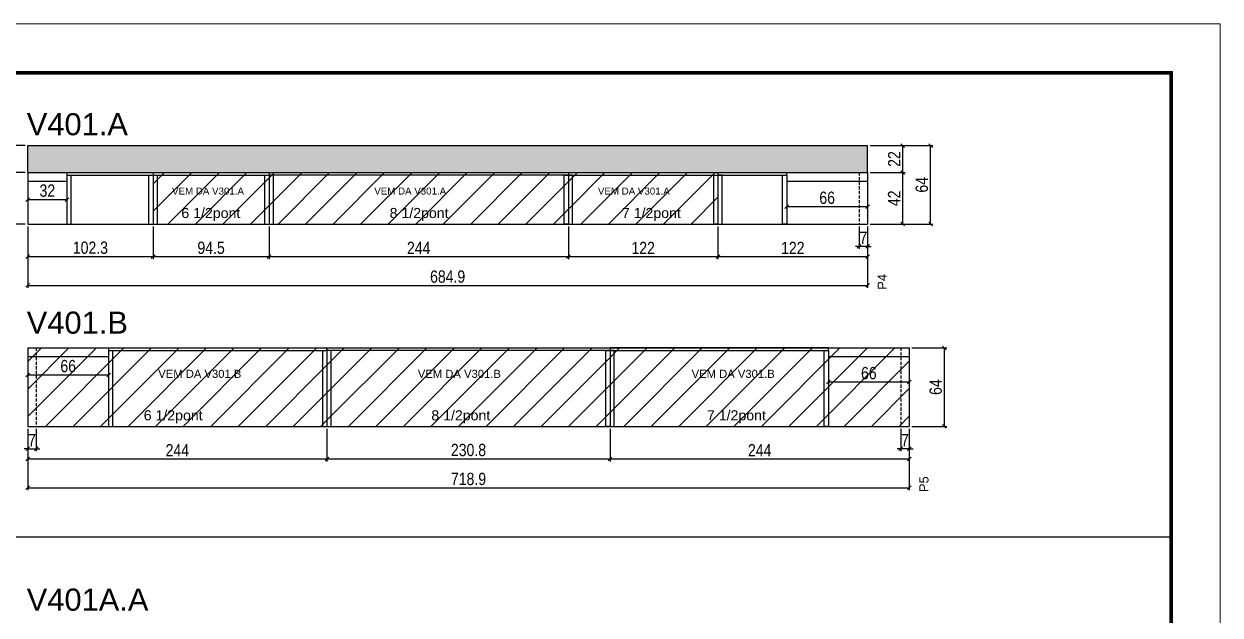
# Model space of a CAD drawing. Extents: x -3394 to 16474, y -5031 to 14397.
# Drawn here: x 6367 to 7342, y 12766 to 13248 of the extents above; entities that cross this region are included whole.
import ezdxf

# ---------------------------------------------------------------- set-up
doc = ezdxf.new("R2010")
doc.units = 0
doc.linetypes.add('DASHED', pattern=[0.75, 0.5, -0.25])
doc.linetypes.add('HIDDEN', pattern=[0.375, 0.25, -0.125])
doc.layers.get('0').update_dxf_attribs({"linetype": 'CONTINUOUS'})
doc.layers.get('Defpoints').update_dxf_attribs({"linetype": 'CONTINUOUS'})
for name, color, linetype in [('COTA', 241, 'CONTINUOUS'), ('NOMENCLATURA', 7, 'CONTINUOUS'), ('Painéis', 200, 'CONTINUOUS'), ('PONTALETE', 7, 'CONTINUOUS'), ('SARR_2.2x7', 40, 'CONTINUOUS'), ('SARR_3.5x7', 81, 'CONTINUOUS')]:
    doc.layers.add(name, color=color, linetype=linetype)
for name, color, linetype, lineweight in [('Folhas', 255, 'CONTINUOUS', 9), ('REAPROVEITAMENTO', 251, 'CONTINUOUS', 9), ('SARRAFO DE PRESSAO', 251, 'DASHED', 9)]:
    doc.layers.add(name, color=color, linetype=linetype, lineweight=lineweight)
doc.styles.add('ARIAL', font='arial.ttf')
doc.styles.add('COTA TECNICA', font='techl___.ttf', dxfattribs={"height": 10})
doc.dimstyles.new('PAINEL', dxfattribs={"dimtxt": 10, "dimasz": 3, "dimexe": 3, "dimexo": 3, "dimgap": 3, "dimtad": 1, "dimdec": 1, "dimzin": 12, "dimdsep": 46, "dimtxsty": 'COTA TECNICA', "dimblk1": 'OBLIQUE', "dimblk2": 'OBLIQUE', "dimsah": 1, "dimcen": 0.9, "dimclrd": 4, "dimclre": 4, "dimclrt": 240, "dimadec": 1, "dimazin": 3, "dimtfac": 1, "dimtdec": 1, "dimtmove": 0, "dimatfit": 3, "dimfxl": 1, "dimtolj": 1, "dimtzin": 12, "dimarcsym": 0})
pattern_1 = [(45, (48.146, 48.112), (-11.22532, 11.22532), [])]
pattern_2 = [(45, (48.146, 162.526), (-11.22532, 11.22532), [])]

# ---------------------------------------------------------------- blocks, each defined once
blk = doc.blocks.new('9999999999')
at = {"layer": 'Folhas'}
blk.add_lwpolyline([(98138.98, 34190.21), (99623.98, 34190.21), (99623.98, 35240.21), (98138.98, 35240.21)], close=True, dxfattribs=at)
at = {"layer": 'Folhas', "color": 30, "const_width": 3}
blk.add_lwpolyline([(98213.98, 34230.21), (99583.98, 34230.21), (99583.98, 35200.21), (98213.98, 35200.21)], close=True, dxfattribs=at)
blk = doc.blocks.new('_Oblique')
at = {"color": 0, "linetype": 'ByBlock', "lineweight": -2}
blk.add_line((-0.5, -0.5), (0.5, 0.5), dxfattribs=at)
blk = doc.blocks.new('*D76')
at = {"layer": 'COTA', "color": 4, "linetype": 'Continuous', "lineweight": -2, "transparency": 16777216}
for p, q in [((6566.81, 13082.77), (6566.81, 13056.19)), ((6810.81, 13082.77), (6810.81, 13056.19)), ((6566.81, 13058.19), (6810.81, 13058.19))]:
    blk.add_line(p, q, dxfattribs=at)
at = {"layer": 'Defpoints', "color": 0, "linetype": 'Continuous', "transparency": 16777216}
for p in [(6566.81, 13084.77), (6810.81, 13084.77), (6810.81, 13058.19)]:
    blk.add_point(p, dxfattribs=at)
at = {"layer": 'COTA', "color": 4, "linetype": 'Continuous', "lineweight": -2, "transparency": 16777216, "xscale": 3, "yscale": 3, "zscale": 3, "rotation": 180}
blk.add_blockref('_Oblique', (6566.81, 13058.19), dxfattribs=at)
at = {"layer": 'COTA', "color": 4, "linetype": 'Continuous', "lineweight": -2, "transparency": 16777216, "xscale": 3, "yscale": 3, "zscale": 3}
blk.add_blockref('_Oblique', (6810.81, 13058.19), dxfattribs=at)
at = {"layer": 'COTA', "color": 240, "linetype": 'Continuous', "transparency": 16777216, "insert": (6688.81, 13065.27), "char_height": 10, "attachment_point": 5, "style": 'COTA TECNICA'}
blk.add_mtext('\\A1;244', dxfattribs=at)
blk = doc.blocks.new('*D77')
at = {"layer": 'COTA', "color": 4, "linetype": 'Continuous', "lineweight": -2, "transparency": 16777216}
for p, q in [((6810.81, 13082.77), (6810.81, 13056.19)), ((6932.81, 13082.77), (6932.81, 13056.19)), ((6810.81, 13058.19), (6932.81, 13058.19))]:
    blk.add_line(p, q, dxfattribs=at)
at = {"layer": 'Defpoints', "color": 0, "linetype": 'Continuous', "transparency": 16777216}
for p in [(6810.81, 13084.77), (6932.81, 13084.77), (6932.81, 13058.19)]:
    blk.add_point(p, dxfattribs=at)
at = {"layer": 'COTA', "color": 4, "linetype": 'Continuous', "lineweight": -2, "transparency": 16777216, "xscale": 3, "yscale": 3, "zscale": 3, "rotation": 180}
blk.add_blockref('_Oblique', (6810.81, 13058.19), dxfattribs=at)
at = {"layer": 'COTA', "color": 4, "linetype": 'Continuous', "lineweight": -2, "transparency": 16777216, "xscale": 3, "yscale": 3, "zscale": 3}
blk.add_blockref('_Oblique', (6932.81, 13058.19), dxfattribs=at)
at = {"layer": 'COTA', "color": 240, "linetype": 'Continuous', "transparency": 16777216, "insert": (6871.81, 13065.25), "char_height": 10, "attachment_point": 5, "style": 'COTA TECNICA'}
blk.add_mtext('\\A1;122', dxfattribs=at)
blk = doc.blocks.new('*D78')
at = {"layer": 'COTA', "color": 4, "linetype": 'Continuous', "lineweight": -2, "transparency": 16777216}
for p, q in [((6369.99, 13082.77), (6369.99, 13032.72)), ((7054.84, 13082.77), (7054.84, 13032.72)), ((6369.99, 13034.72), (7054.84, 13034.72))]:
    blk.add_line(p, q, dxfattribs=at)
at = {"layer": 'Defpoints', "color": 0, "linetype": 'Continuous', "transparency": 16777216}
for p in [(6369.99, 13084.77), (7054.84, 13084.77), (7054.84, 13034.72)]:
    blk.add_point(p, dxfattribs=at)
at = {"layer": 'COTA', "color": 4, "linetype": 'Continuous', "lineweight": -2, "transparency": 16777216, "xscale": 3, "yscale": 3, "zscale": 3, "rotation": 180}
blk.add_blockref('_Oblique', (6369.99, 13034.72), dxfattribs=at)
at = {"layer": 'COTA', "color": 4, "linetype": 'Continuous', "lineweight": -2, "transparency": 16777216, "xscale": 3, "yscale": 3, "zscale": 3}
blk.add_blockref('_Oblique', (7054.84, 13034.72), dxfattribs=at)
at = {"layer": 'COTA', "color": 240, "linetype": 'Continuous', "transparency": 16777216, "insert": (6712.41, 13041.85), "char_height": 10, "attachment_point": 5, "style": 'COTA TECNICA'}
blk.add_mtext('\\A1;684.9', dxfattribs=at)
blk = doc.blocks.new('*D79')
at = {"layer": 'COTA', "color": 4, "linetype": 'Continuous', "lineweight": -2, "transparency": 16777216}
for p, q in [((7056.84, 13126.77), (7085.47, 13126.77)), ((7083.47, 13084.77), (7083.47, 13126.77)), ((7056.84, 13084.77), (7085.47, 13084.77))]:
    blk.add_line(p, q, dxfattribs=at)
at = {"layer": 'Defpoints', "color": 0, "linetype": 'Continuous', "transparency": 16777216}
for p in [(7054.84, 13126.77), (7083.47, 13126.77), (7054.84, 13084.77)]:
    blk.add_point(p, dxfattribs=at)
at = {"layer": 'COTA', "color": 4, "linetype": 'Continuous', "lineweight": -2, "transparency": 16777216, "xscale": 3, "yscale": 3, "zscale": 3}
for p, rotation in [((7083.47, 13126.77), 90), ((7083.47, 13084.77), 270)]:
    blk.add_blockref('_Oblique', p, dxfattribs=dict(at, rotation=rotation))
at = {"layer": 'COTA', "color": 240, "linetype": 'Continuous', "transparency": 16777216, "insert": (7076.4, 13105.77), "char_height": 10, "attachment_point": 5, "rotation": 90, "style": 'COTA TECNICA'}
blk.add_mtext('\\A1;42', dxfattribs=at)
blk = doc.blocks.new('*D80')
at = {"layer": 'COTA', "color": 4, "linetype": 'Continuous', "lineweight": -2, "transparency": 16777216}
for p, q in [((7056.84, 13148.77), (7085.47, 13148.77)), ((7083.47, 13126.77), (7083.47, 13148.77)), ((7056.84, 13126.77), (7085.47, 13126.77))]:
    blk.add_line(p, q, dxfattribs=at)
at = {"layer": 'Defpoints', "color": 0, "linetype": 'Continuous', "transparency": 16777216}
for p in [(7054.84, 13148.77), (7083.47, 13148.77), (7054.84, 13126.77)]:
    blk.add_point(p, dxfattribs=at)
at = {"layer": 'COTA', "color": 4, "linetype": 'Continuous', "lineweight": -2, "transparency": 16777216, "xscale": 3, "yscale": 3, "zscale": 3}
for p, rotation in [((7083.47, 13148.77), 90), ((7083.47, 13126.77), 270)]:
    blk.add_blockref('_Oblique', p, dxfattribs=dict(at, rotation=rotation))
at = {"layer": 'COTA', "color": 240, "linetype": 'Continuous', "transparency": 16777216, "insert": (7076.47, 13137.77), "char_height": 10, "attachment_point": 5, "rotation": 90, "style": 'COTA TECNICA'}
blk.add_mtext('\\A1;22', dxfattribs=at)
blk = doc.blocks.new('*D81')
at = {"layer": 'COTA', "color": 4, "linetype": 'Continuous', "lineweight": -2, "transparency": 16777216}
for p, q in [((7056.84, 13148.77), (7108.13, 13148.77)), ((7106.13, 13084.77), (7106.13, 13148.77)), ((7056.84, 13084.77), (7108.13, 13084.77))]:
    blk.add_line(p, q, dxfattribs=at)
at = {"layer": 'Defpoints', "color": 0, "linetype": 'Continuous', "transparency": 16777216}
for p in [(7054.84, 13148.77), (7106.13, 13148.77), (7054.84, 13084.77)]:
    blk.add_point(p, dxfattribs=at)
at = {"layer": 'COTA', "color": 4, "linetype": 'Continuous', "lineweight": -2, "transparency": 16777216, "xscale": 3, "yscale": 3, "zscale": 3}
for p, rotation in [((7106.13, 13148.77), 90), ((7106.13, 13084.77), 270)]:
    blk.add_blockref('_Oblique', p, dxfattribs=dict(at, rotation=rotation))
at = {"layer": 'COTA', "color": 240, "linetype": 'Continuous', "transparency": 16777216, "insert": (7099.03, 13116.77), "char_height": 10, "attachment_point": 5, "rotation": 90, "style": 'COTA TECNICA'}
blk.add_mtext('\\A1;64', dxfattribs=at)
blk = doc.blocks.new('*D82')
at = {"layer": 'COTA', "color": 4, "linetype": 'Continuous', "lineweight": -2, "transparency": 16777216}
for p, q in [((6367.99, 13126.77), (6347.54, 13126.77)), ((6349.54, 13084.77), (6349.54, 13126.77)), ((6367.99, 13084.77), (6347.54, 13084.77))]:
    blk.add_line(p, q, dxfattribs=at)
at = {"layer": 'Defpoints', "color": 0, "linetype": 'Continuous', "transparency": 16777216}
for p in [(6349.54, 13126.77), (6369.99, 13126.77), (6369.99, 13084.77)]:
    blk.add_point(p, dxfattribs=at)
at = {"layer": 'COTA', "color": 4, "linetype": 'Continuous', "lineweight": -2, "transparency": 16777216, "xscale": 3, "yscale": 3, "zscale": 3}
for p, rotation in [((6349.54, 13126.77), 90), ((6349.54, 13084.77), 270)]:
    blk.add_blockref('_Oblique', p, dxfattribs=dict(at, rotation=rotation))
at = {"layer": 'COTA', "color": 240, "linetype": 'Continuous', "transparency": 16777216, "insert": (6342.47, 13105.77), "char_height": 10, "attachment_point": 5, "rotation": 90, "style": 'COTA TECNICA'}
blk.add_mtext('\\A1;42', dxfattribs=at)
blk = doc.blocks.new('*D83')
at = {"layer": 'COTA', "color": 4, "linetype": 'Continuous', "lineweight": -2, "transparency": 16777216}
for p, q in [((6367.99, 13148.77), (6347.54, 13148.77)), ((6349.54, 13126.77), (6349.54, 13148.77)), ((6365.99, 13126.77), (6347.54, 13126.77))]:
    blk.add_line(p, q, dxfattribs=at)
at = {"layer": 'Defpoints', "color": 0, "linetype": 'Continuous', "transparency": 16777216}
for p in [(6349.54, 13148.77), (6369.99, 13148.77), (6367.99, 13126.77)]:
    blk.add_point(p, dxfattribs=at)
at = {"layer": 'COTA', "color": 4, "linetype": 'Continuous', "lineweight": -2, "transparency": 16777216, "xscale": 3, "yscale": 3, "zscale": 3}
for p, rotation in [((6349.54, 13148.77), 90), ((6349.54, 13126.77), 270)]:
    blk.add_blockref('_Oblique', p, dxfattribs=dict(at, rotation=rotation))
at = {"layer": 'COTA', "color": 240, "linetype": 'Continuous', "transparency": 16777216, "insert": (6342.54, 13137.77), "char_height": 10, "attachment_point": 5, "rotation": 90, "style": 'COTA TECNICA'}
blk.add_mtext('\\A1;22', dxfattribs=at)
blk = doc.blocks.new('*D84')
at = {"layer": 'COTA', "color": 4, "linetype": 'Continuous', "lineweight": -2, "transparency": 16777216}
for p, q in [((6369.99, 13082.77), (6369.99, 13056.19)), ((6472.3, 13082.77), (6472.3, 13056.19)), ((6369.99, 13058.19), (6472.3, 13058.19))]:
    blk.add_line(p, q, dxfattribs=at)
at = {"layer": 'Defpoints', "color": 0, "linetype": 'Continuous', "transparency": 16777216}
for p in [(6369.99, 13084.77), (6472.3, 13084.77), (6472.3, 13058.19)]:
    blk.add_point(p, dxfattribs=at)
at = {"layer": 'COTA', "color": 4, "linetype": 'Continuous', "lineweight": -2, "transparency": 16777216, "xscale": 3, "yscale": 3, "zscale": 3, "rotation": 180}
blk.add_blockref('_Oblique', (6369.99, 13058.19), dxfattribs=at)
at = {"layer": 'COTA', "color": 4, "linetype": 'Continuous', "lineweight": -2, "transparency": 16777216, "xscale": 3, "yscale": 3, "zscale": 3}
blk.add_blockref('_Oblique', (6472.3, 13058.19), dxfattribs=at)
at = {"layer": 'COTA', "color": 240, "linetype": 'Continuous', "transparency": 16777216, "insert": (6421.14, 13065.41), "char_height": 10, "attachment_point": 5, "style": 'COTA TECNICA'}
blk.add_mtext('\\A1;102.3', dxfattribs=at)
blk = doc.blocks.new('*D85')
at = {"layer": 'COTA', "color": 4, "linetype": 'Continuous', "lineweight": -2, "transparency": 16777216}
for p, q in [((6370, 13117.77), (6370, 13102.75)), ((6402, 13117.77), (6402, 13102.75)), ((6370, 13104.75), (6402, 13104.75))]:
    blk.add_line(p, q, dxfattribs=at)
at = {"layer": 'Defpoints', "color": 0, "linetype": 'Continuous', "transparency": 16777216}
for p in [(6370, 13119.77), (6402, 13119.77), (6402, 13104.75)]:
    blk.add_point(p, dxfattribs=at)
at = {"layer": 'COTA', "color": 4, "linetype": 'Continuous', "lineweight": -2, "transparency": 16777216, "xscale": 3, "yscale": 3, "zscale": 3, "rotation": 180}
blk.add_blockref('_Oblique', (6370, 13104.75), dxfattribs=at)
at = {"layer": 'COTA', "color": 4, "linetype": 'Continuous', "lineweight": -2, "transparency": 16777216, "xscale": 3, "yscale": 3, "zscale": 3}
blk.add_blockref('_Oblique', (6402, 13104.75), dxfattribs=at)
at = {"layer": 'COTA', "color": 240, "linetype": 'Continuous', "transparency": 16777216, "insert": (6386, 13111.97), "char_height": 10, "attachment_point": 5, "style": 'COTA TECNICA'}
blk.add_mtext('\\A1;32', dxfattribs=at)
blk = doc.blocks.new('*D86')
at = {"layer": 'COTA', "color": 4, "linetype": 'Continuous', "lineweight": -2, "transparency": 16777216}
for p, q in [((7047.84, 13082.77), (7047.84, 13064.47)), ((7054.84, 13082.77), (7054.84, 13064.47)), ((7047.84, 13066.47), (7044.84, 13066.47)), ((7054.84, 13066.47), (7047.84, 13066.47)), ((7054.84, 13066.47), (7057.84, 13066.47))]:
    blk.add_line(p, q, dxfattribs=at)
at = {"layer": 'Defpoints', "color": 0, "linetype": 'Continuous', "transparency": 16777216}
for p in [(7047.84, 13084.77), (7054.84, 13084.77), (7047.84, 13066.47)]:
    blk.add_point(p, dxfattribs=at)
at = {"layer": 'COTA', "color": 4, "linetype": 'Continuous', "lineweight": -2, "transparency": 16777216, "xscale": 3, "yscale": 3, "zscale": 3}
blk.add_blockref('_Oblique', (7047.84, 13066.47), dxfattribs=at)
at = {"layer": 'COTA', "color": 4, "linetype": 'Continuous', "lineweight": -2, "transparency": 16777216, "xscale": 3, "yscale": 3, "zscale": 3, "rotation": 180}
blk.add_blockref('_Oblique', (7054.84, 13066.47), dxfattribs=at)
at = {"layer": 'COTA', "color": 240, "linetype": 'Continuous', "transparency": 16777216, "insert": (7051.34, 13073.55), "char_height": 10, "attachment_point": 5, "style": 'COTA TECNICA'}
blk.add_mtext('\\A1;7', dxfattribs=at)
blk = doc.blocks.new('*D87')
at = {"layer": 'COTA', "color": 4, "linetype": 'Continuous', "lineweight": -2, "transparency": 16777216}
for p, q in [((6988.84, 13117.77), (6988.84, 13097.02)), ((7054.84, 13117.77), (7054.84, 13097.02)), ((6988.84, 13099.02), (7054.84, 13099.02))]:
    blk.add_line(p, q, dxfattribs=at)
at = {"layer": 'Defpoints', "color": 0, "linetype": 'Continuous', "transparency": 16777216}
for p in [(6988.84, 13119.77), (7054.84, 13119.77), (7054.84, 13099.02)]:
    blk.add_point(p, dxfattribs=at)
at = {"layer": 'COTA', "color": 4, "linetype": 'Continuous', "lineweight": -2, "transparency": 16777216, "xscale": 3, "yscale": 3, "zscale": 3, "rotation": 180}
blk.add_blockref('_Oblique', (6988.84, 13099.02), dxfattribs=at)
at = {"layer": 'COTA', "color": 4, "linetype": 'Continuous', "lineweight": -2, "transparency": 16777216, "xscale": 3, "yscale": 3, "zscale": 3}
blk.add_blockref('_Oblique', (7054.84, 13099.02), dxfattribs=at)
at = {"layer": 'COTA', "color": 240, "linetype": 'Continuous', "transparency": 16777216, "insert": (7021.84, 13106.12), "char_height": 10, "attachment_point": 5, "style": 'COTA TECNICA'}
blk.add_mtext('\\A1;66', dxfattribs=at)
blk = doc.blocks.new('*D88')
at = {"layer": 'COTA', "color": 4, "linetype": 'Continuous', "lineweight": -2, "transparency": 16777216}
for p, q in [((6614.01, 12917.77), (6614.01, 12891.19)), ((6844.81, 12917.77), (6844.81, 12891.19)), ((6614.01, 12893.19), (6844.81, 12893.19))]:
    blk.add_line(p, q, dxfattribs=at)
at = {"layer": 'Defpoints', "color": 0, "linetype": 'Continuous', "transparency": 16777216}
for p in [(6614.01, 12919.77), (6844.81, 12919.77), (6844.81, 12893.19)]:
    blk.add_point(p, dxfattribs=at)
at = {"layer": 'COTA', "color": 4, "linetype": 'Continuous', "lineweight": -2, "transparency": 16777216, "xscale": 3, "yscale": 3, "zscale": 3, "rotation": 180}
blk.add_blockref('_Oblique', (6614.01, 12893.19), dxfattribs=at)
at = {"layer": 'COTA', "color": 4, "linetype": 'Continuous', "lineweight": -2, "transparency": 16777216, "xscale": 3, "yscale": 3, "zscale": 3}
blk.add_blockref('_Oblique', (6844.81, 12893.19), dxfattribs=at)
at = {"layer": 'COTA', "color": 240, "linetype": 'Continuous', "transparency": 16777216, "insert": (6729.41, 12900.43), "char_height": 10, "attachment_point": 5, "style": 'COTA TECNICA'}
blk.add_mtext('\\A1;230.8', dxfattribs=at)
blk = doc.blocks.new('*D89')
at = {"layer": 'COTA', "color": 4, "linetype": 'Continuous', "lineweight": -2, "transparency": 16777216}
for p, q in [((6844.81, 12917.77), (6844.81, 12891.19)), ((7088.84, 12917.77), (7088.84, 12891.19)), ((6844.81, 12893.19), (7088.84, 12893.19))]:
    blk.add_line(p, q, dxfattribs=at)
at = {"layer": 'Defpoints', "color": 0, "linetype": 'Continuous', "transparency": 16777216}
for p in [(6844.81, 12919.77), (7088.84, 12919.77), (7088.84, 12893.19)]:
    blk.add_point(p, dxfattribs=at)
at = {"layer": 'COTA', "color": 4, "linetype": 'Continuous', "lineweight": -2, "transparency": 16777216, "xscale": 3, "yscale": 3, "zscale": 3, "rotation": 180}
blk.add_blockref('_Oblique', (6844.81, 12893.19), dxfattribs=at)
at = {"layer": 'COTA', "color": 4, "linetype": 'Continuous', "lineweight": -2, "transparency": 16777216, "xscale": 3, "yscale": 3, "zscale": 3}
blk.add_blockref('_Oblique', (7088.84, 12893.19), dxfattribs=at)
at = {"layer": 'COTA', "color": 240, "linetype": 'Continuous', "transparency": 16777216, "insert": (6966.82, 12900.26), "char_height": 10, "attachment_point": 5, "style": 'COTA TECNICA'}
blk.add_mtext('\\A1;244', dxfattribs=at)
blk = doc.blocks.new('*D90')
at = {"layer": 'COTA', "color": 4, "linetype": 'Continuous', "lineweight": -2, "transparency": 16777216}
for p, q in [((6369.99, 12917.77), (6369.99, 12867.71)), ((7088.84, 12917.77), (7088.84, 12867.71)), ((6369.99, 12869.71), (7088.84, 12869.71))]:
    blk.add_line(p, q, dxfattribs=at)
at = {"layer": 'Defpoints', "color": 0, "linetype": 'Continuous', "transparency": 16777216}
for p in [(6369.99, 12919.77), (7088.84, 12919.77), (7088.84, 12869.71)]:
    blk.add_point(p, dxfattribs=at)
at = {"layer": 'COTA', "color": 4, "linetype": 'Continuous', "lineweight": -2, "transparency": 16777216, "xscale": 3, "yscale": 3, "zscale": 3, "rotation": 180}
blk.add_blockref('_Oblique', (6369.99, 12869.71), dxfattribs=at)
at = {"layer": 'COTA', "color": 4, "linetype": 'Continuous', "lineweight": -2, "transparency": 16777216, "xscale": 3, "yscale": 3, "zscale": 3}
blk.add_blockref('_Oblique', (7088.84, 12869.71), dxfattribs=at)
at = {"layer": 'COTA', "color": 240, "linetype": 'Continuous', "transparency": 16777216, "insert": (6729.41, 12876.82), "char_height": 10, "attachment_point": 5, "style": 'COTA TECNICA'}
blk.add_mtext('\\A1;718.9', dxfattribs=at)
blk = doc.blocks.new('*D91')
at = {"layer": 'COTA', "color": 4, "linetype": 'Continuous', "lineweight": -2, "transparency": 16777216}
for p, q in [((7090.84, 12983.77), (7119.47, 12983.77)), ((7117.47, 12919.77), (7117.47, 12983.77)), ((7090.84, 12919.77), (7119.47, 12919.77))]:
    blk.add_line(p, q, dxfattribs=at)
at = {"layer": 'Defpoints', "color": 0, "linetype": 'Continuous', "transparency": 16777216}
for p in [(7088.84, 12983.77), (7117.47, 12983.77), (7088.84, 12919.77)]:
    blk.add_point(p, dxfattribs=at)
at = {"layer": 'COTA', "color": 4, "linetype": 'Continuous', "lineweight": -2, "transparency": 16777216, "xscale": 3, "yscale": 3, "zscale": 3}
for p, rotation in [((7117.47, 12983.77), 90), ((7117.47, 12919.77), 270)]:
    blk.add_blockref('_Oblique', p, dxfattribs=dict(at, rotation=rotation))
at = {"layer": 'COTA', "color": 240, "linetype": 'Continuous', "transparency": 16777216, "insert": (7110.37, 12951.77), "char_height": 10, "attachment_point": 5, "rotation": 90, "style": 'COTA TECNICA'}
blk.add_mtext('\\A1;64', dxfattribs=at)
blk = doc.blocks.new('*D92')
at = {"layer": 'COTA', "color": 4, "linetype": 'Continuous', "lineweight": -2, "transparency": 16777216}
for p, q in [((6369.99, 12917.77), (6369.99, 12891.19)), ((6614.01, 12917.77), (6614.01, 12891.19)), ((6369.99, 12893.19), (6614.01, 12893.19))]:
    blk.add_line(p, q, dxfattribs=at)
at = {"layer": 'Defpoints', "color": 0, "linetype": 'Continuous', "transparency": 16777216}
for p in [(6369.99, 12919.77), (6614.01, 12919.77), (6614.01, 12893.19)]:
    blk.add_point(p, dxfattribs=at)
at = {"layer": 'COTA', "color": 4, "linetype": 'Continuous', "lineweight": -2, "transparency": 16777216, "xscale": 3, "yscale": 3, "zscale": 3, "rotation": 180}
blk.add_blockref('_Oblique', (6369.99, 12893.19), dxfattribs=at)
at = {"layer": 'COTA', "color": 4, "linetype": 'Continuous', "lineweight": -2, "transparency": 16777216, "xscale": 3, "yscale": 3, "zscale": 3}
blk.add_blockref('_Oblique', (6614.01, 12893.19), dxfattribs=at)
at = {"layer": 'COTA', "color": 240, "linetype": 'Continuous', "transparency": 16777216, "insert": (6492, 12900.26), "char_height": 10, "attachment_point": 5, "style": 'COTA TECNICA'}
blk.add_mtext('\\A1;244', dxfattribs=at)
blk = doc.blocks.new('*D93')
at = {"layer": 'COTA', "color": 4, "linetype": 'Continuous', "lineweight": -2, "transparency": 16777216}
for p, q in [((6370, 12974.77), (6370, 12959.75)), ((6436, 12974.77), (6436, 12959.75)), ((6370, 12961.75), (6436, 12961.75))]:
    blk.add_line(p, q, dxfattribs=at)
at = {"layer": 'Defpoints', "color": 0, "linetype": 'Continuous', "transparency": 16777216}
for p in [(6370, 12976.77), (6436, 12976.77), (6436, 12961.75)]:
    blk.add_point(p, dxfattribs=at)
at = {"layer": 'COTA', "color": 4, "linetype": 'Continuous', "lineweight": -2, "transparency": 16777216, "xscale": 3, "yscale": 3, "zscale": 3, "rotation": 180}
blk.add_blockref('_Oblique', (6370, 12961.75), dxfattribs=at)
at = {"layer": 'COTA', "color": 4, "linetype": 'Continuous', "lineweight": -2, "transparency": 16777216, "xscale": 3, "yscale": 3, "zscale": 3}
blk.add_blockref('_Oblique', (6436, 12961.75), dxfattribs=at)
at = {"layer": 'COTA', "color": 240, "linetype": 'Continuous', "transparency": 16777216, "insert": (6403, 12968.85), "char_height": 10, "attachment_point": 5, "style": 'COTA TECNICA'}
blk.add_mtext('\\A1;66', dxfattribs=at)
blk = doc.blocks.new('*D94')
at = {"layer": 'COTA', "color": 4, "linetype": 'Continuous', "lineweight": -2, "transparency": 16777216}
for p, q in [((7081.84, 12917.77), (7081.84, 12899.47)), ((7088.84, 12917.77), (7088.84, 12899.47)), ((7081.84, 12901.47), (7078.84, 12901.47)), ((7088.84, 12901.47), (7081.84, 12901.47)), ((7088.84, 12901.47), (7091.84, 12901.47))]:
    blk.add_line(p, q, dxfattribs=at)
at = {"layer": 'Defpoints', "color": 0, "linetype": 'Continuous', "transparency": 16777216}
for p in [(7081.84, 12919.77), (7088.84, 12919.77), (7081.84, 12901.47)]:
    blk.add_point(p, dxfattribs=at)
at = {"layer": 'COTA', "color": 4, "linetype": 'Continuous', "lineweight": -2, "transparency": 16777216, "xscale": 3, "yscale": 3, "zscale": 3}
blk.add_blockref('_Oblique', (7081.84, 12901.47), dxfattribs=at)
at = {"layer": 'COTA', "color": 4, "linetype": 'Continuous', "lineweight": -2, "transparency": 16777216, "xscale": 3, "yscale": 3, "zscale": 3, "rotation": 180}
blk.add_blockref('_Oblique', (7088.84, 12901.47), dxfattribs=at)
at = {"layer": 'COTA', "color": 240, "linetype": 'Continuous', "transparency": 16777216, "insert": (7085.34, 12908.54), "char_height": 10, "attachment_point": 5, "style": 'COTA TECNICA'}
blk.add_mtext('\\A1;7', dxfattribs=at)
blk = doc.blocks.new('*D95')
at = {"layer": 'COTA', "color": 4, "linetype": 'Continuous', "lineweight": -2, "transparency": 16777216}
for p, q in [((7022.84, 12974.77), (7022.84, 12954.02)), ((7088.84, 12974.77), (7088.84, 12954.02)), ((7022.84, 12956.02), (7088.84, 12956.02))]:
    blk.add_line(p, q, dxfattribs=at)
at = {"layer": 'Defpoints', "color": 0, "linetype": 'Continuous', "transparency": 16777216}
for p in [(7022.84, 12976.77), (7088.84, 12976.77), (7088.84, 12956.02)]:
    blk.add_point(p, dxfattribs=at)
at = {"layer": 'COTA', "color": 4, "linetype": 'Continuous', "lineweight": -2, "transparency": 16777216, "xscale": 3, "yscale": 3, "zscale": 3, "rotation": 180}
blk.add_blockref('_Oblique', (7022.84, 12956.02), dxfattribs=at)
at = {"layer": 'COTA', "color": 4, "linetype": 'Continuous', "lineweight": -2, "transparency": 16777216, "xscale": 3, "yscale": 3, "zscale": 3}
blk.add_blockref('_Oblique', (7088.84, 12956.02), dxfattribs=at)
at = {"layer": 'COTA', "color": 240, "linetype": 'Continuous', "transparency": 16777216, "insert": (7055.84, 12963.12), "char_height": 10, "attachment_point": 5, "style": 'COTA TECNICA'}
blk.add_mtext('\\A1;66', dxfattribs=at)
blk = doc.blocks.new('*D96')
at = {"layer": 'COTA', "color": 4, "linetype": 'Continuous', "lineweight": -2, "transparency": 16777216}
for p, q in [((6369.99, 12917.77), (6369.99, 12899.47)), ((6376.99, 12917.77), (6376.99, 12899.47)), ((6369.99, 12901.47), (6366.99, 12901.47)), ((6369.99, 12901.47), (6376.99, 12901.47)), ((6376.99, 12901.47), (6379.99, 12901.47))]:
    blk.add_line(p, q, dxfattribs=at)
at = {"layer": 'Defpoints', "color": 0, "linetype": 'Continuous', "transparency": 16777216}
for p in [(6369.99, 12919.77), (6376.99, 12919.77), (6376.99, 12901.47)]:
    blk.add_point(p, dxfattribs=at)
at = {"layer": 'COTA', "color": 4, "linetype": 'Continuous', "lineweight": -2, "transparency": 16777216, "xscale": 3, "yscale": 3, "zscale": 3}
blk.add_blockref('_Oblique', (6369.99, 12901.47), dxfattribs=at)
at = {"layer": 'COTA', "color": 4, "linetype": 'Continuous', "lineweight": -2, "transparency": 16777216, "xscale": 3, "yscale": 3, "zscale": 3, "rotation": 180}
blk.add_blockref('_Oblique', (6376.99, 12901.47), dxfattribs=at)
at = {"layer": 'COTA', "color": 240, "linetype": 'Continuous', "transparency": 16777216, "insert": (6373.49, 12908.54), "char_height": 10, "attachment_point": 5, "style": 'COTA TECNICA'}
blk.add_mtext('\\A1;7', dxfattribs=at)
blk = doc.blocks.new('*D97')
at = {"layer": 'COTA', "color": 4, "linetype": 'Continuous', "lineweight": -2, "transparency": 16777216}
for p, q in [((6932.81, 13082.77), (6932.81, 13056.19)), ((7054.84, 13082.77), (7054.84, 13056.19)), ((6932.81, 13058.19), (7054.84, 13058.19))]:
    blk.add_line(p, q, dxfattribs=at)
at = {"layer": 'Defpoints', "color": 0, "linetype": 'Continuous', "transparency": 16777216}
for p in [(6932.81, 13084.77), (7054.84, 13084.77), (7054.84, 13058.19)]:
    blk.add_point(p, dxfattribs=at)
at = {"layer": 'COTA', "color": 4, "linetype": 'Continuous', "lineweight": -2, "transparency": 16777216, "xscale": 3, "yscale": 3, "zscale": 3, "rotation": 180}
blk.add_blockref('_Oblique', (6932.81, 13058.19), dxfattribs=at)
at = {"layer": 'COTA', "color": 4, "linetype": 'Continuous', "lineweight": -2, "transparency": 16777216, "xscale": 3, "yscale": 3, "zscale": 3}
blk.add_blockref('_Oblique', (7054.84, 13058.19), dxfattribs=at)
at = {"layer": 'COTA', "color": 240, "linetype": 'Continuous', "transparency": 16777216, "insert": (6993.82, 13065.25), "char_height": 10, "attachment_point": 5, "style": 'COTA TECNICA'}
blk.add_mtext('\\A1;122', dxfattribs=at)
blk = doc.blocks.new('*D98')
at = {"layer": 'COTA', "color": 4, "linetype": 'Continuous', "lineweight": -2, "transparency": 16777216}
for p, q in [((6472.3, 13082.77), (6472.3, 13056.19)), ((6566.81, 13082.77), (6566.81, 13056.19)), ((6472.3, 13058.19), (6566.81, 13058.19))]:
    blk.add_line(p, q, dxfattribs=at)
at = {"layer": 'Defpoints', "color": 0, "linetype": 'Continuous', "transparency": 16777216}
for p in [(6472.3, 13084.77), (6566.81, 13084.77), (6566.81, 13058.19)]:
    blk.add_point(p, dxfattribs=at)
at = {"layer": 'COTA', "color": 4, "linetype": 'Continuous', "lineweight": -2, "transparency": 16777216, "xscale": 3, "yscale": 3, "zscale": 3, "rotation": 180}
blk.add_blockref('_Oblique', (6472.3, 13058.19), dxfattribs=at)
at = {"layer": 'COTA', "color": 4, "linetype": 'Continuous', "lineweight": -2, "transparency": 16777216, "xscale": 3, "yscale": 3, "zscale": 3}
blk.add_blockref('_Oblique', (6566.81, 13058.19), dxfattribs=at)
at = {"layer": 'COTA', "color": 240, "linetype": 'Continuous', "transparency": 16777216, "insert": (6519.55, 13065.33), "char_height": 10, "attachment_point": 5, "style": 'COTA TECNICA'}
blk.add_mtext('\\A1;94.5', dxfattribs=at)

msp = doc.modelspace()

# ---------------------------------------------------------------- hatches: boundary and pattern name
at = {"layer": 'COTA', "linetype": 'Continuous'}
h = msp.add_hatch(dxfattribs=at)
h.set_pattern_fill('AR-CONC', color=256, scale=0.05)
h.set_pattern_definition([(50, (48.146, 48.112), (9.1092334, -0.7969543), [0.9525, -10.4775]), (355, (48.146, 48.112), (-1.762171, 9.552842), [0.762, -8.382029]), (100.451445, (48.9055, 48.045), (7.3470624, 8.7558876), [0.8095004, -8.904512]), (46.1842, (48.146, 50.652), (13.553952, -2.102116), [1.42875, -15.71625]), (96.63556, (49.276, 50.477), (11.870207, 12.371306), [1.214251, -13.35678]), (351.18415, (48.146, 50.652), (11.870207, 12.371306), [1.142998, -12.572987]), (21, (49.416, 50.017), (7.5807196, -5.11326), [0.9525, -10.4775]), (326, (49.416, 50.017), (3.0901014, 9.2093983), [0.762, -8.382]), (71.451445, (50.048, 49.591), (10.670821, 4.0961384), [0.8095004, -8.904497]), (37.5, (48.1464, 48.1117), (0.15443016, 4.22775194), [0, -8.2804, 0, -8.509, 0, -8.41375]), (7.5, (48.1464, 48.1117), (3.3409831, 5.0090287), [0, -4.8514, 0, -8.0899, 0, -3.20675]), (327.5, (45.3143, 48.1117), (6.77952976, -0.2864372), [0, -3.175, 0, -9.906, 0, -13.1445]), (317.5, (44.044, 48.1117), (7.406459, 1.2713246), [0, -4.1275, 0, -6.5786, 0, -9.3345])])
h.paths.add_polyline_path([(6369.99, 13148.77), (6369.99, 13126.77), (6566.81, 13126.77), (7054.84, 13126.77), (7054.84, 13148.77)])
at = {"layer": 'REAPROVEITAMENTO', "linetype": 'Continuous'}
h = msp.add_hatch(dxfattribs=at)
h.set_pattern_fill('ANSI31', color=256, scale=5)
h.set_pattern_definition(pattern_1)
h.paths.add_polyline_path([(6472.3, 13126.77), (6472.3, 13084.77), (6566.8, 13084.77), (6566.8, 13126.77)])
h = msp.add_hatch(dxfattribs=at)
h.set_pattern_fill('ANSI31', color=256, scale=5)
h.set_pattern_definition(pattern_1)
h.paths.add_polyline_path([(6810.81, 13084.77), (6810.81, 13126.77), (6566.8, 13126.77), (6566.8, 13084.77)])
h = msp.add_hatch(dxfattribs=at)
h.set_pattern_fill('ANSI31', color=256, scale=5)
h.set_pattern_definition(pattern_1)
h.paths.add_polyline_path([(6810.81, 13126.77), (6810.81, 13084.77), (6932.81, 13084.77), (6932.81, 13126.77)])
h = msp.add_hatch(dxfattribs=at)
h.set_pattern_fill('ANSI31', color=256, scale=5)
h.set_pattern_definition(pattern_2)
h.paths.add_polyline_path([(6614, 12919.77), (6614, 12983.77), (6370, 12983.77), (6370, 12919.77)])
h = msp.add_hatch(dxfattribs=at)
h.set_pattern_fill('ANSI31', color=256, scale=5)
h.set_pattern_definition(pattern_2)
h.paths.add_polyline_path([(6614, 12983.77), (6614, 12919.77), (6844.81, 12919.77), (6844.81, 12983.77)])
h = msp.add_hatch(dxfattribs=at)
h.set_pattern_fill('ANSI31', color=256, scale=5)
h.set_pattern_definition(pattern_2)
h.paths.add_polyline_path([(7088.84, 12919.77), (7088.84, 12983.77), (6844.81, 12983.77), (6844.81, 12919.77)])

# ---------------------------------------------------------------- linework, layer by layer
at = {"layer": 'COTA', "linetype": 'Continuous'}
for p, q in [((6369.99, 13148.77), (7054.84, 13148.77)), ((6369.99, 13126.77), (6369.99, 13148.77)), ((7054.84, 13126.77), (7054.84, 13148.77)), ((5932.21, 12829.64), (7302.21, 12829.64))]:
    msp.add_line(p, q, dxfattribs=at)
at = {"layer": 'Painéis', "linetype": 'Continuous'}
for p, q in [((6369.99, 13126.77), (6566.81, 13126.77)), ((6369.99, 13126.77), (6369.99, 13084.77)), ((6370, 13126.77), (6370, 13084.77)), ((6472.3, 13126.77), (6472.3, 13084.77)), ((6566.8, 13126.77), (6566.8, 13084.77)), ((6566.81, 13126.77), (7054.84, 13126.77)), ((6810.81, 13126.77), (6810.81, 13084.77)), ((6932.81, 13126.77), (6932.81, 13084.77)), ((7054.84, 13126.77), (7054.84, 13084.77)), ((6369.99, 13084.77), (6566.81, 13084.77)), ((6566.81, 13084.77), (7054.84, 13084.77)), ((6369.99, 12983.77), (6614.01, 12983.77)), ((6369.99, 12983.77), (6369.99, 12919.77)), ((6370, 12983.77), (6370, 12919.77)), ((6614, 12983.77), (6614, 12919.77)), ((6614.01, 12983.77), (7088.84, 12983.77)), ((6844.81, 12983.77), (6844.81, 12919.77)), ((7088.84, 12983.77), (7088.84, 12919.77)), ((6369.99, 12919.77), (6614.01, 12919.77)), ((6614.01, 12919.77), (7088.84, 12919.77))]:
    msp.add_line(p, q, dxfattribs=at)
at = {"layer": 'SARR_2.2x7', "ltscale": 25}
for p, q in [((6370, 13119.77), (6402, 13119.77)), ((6402, 13124.57), (6472.3, 13124.57)), ((6472.3, 13124.57), (6566.81, 13124.57)), ((6810.81, 13124.57), (6566.81, 13124.57)), ((6932.81, 13124.57), (6988.84, 13124.57)), ((6988.84, 13124.57), (6988.84, 13126.77)), ((6988.84, 13119.77), (7054.84, 13119.77)), ((6436, 12981.57), (6614.01, 12981.57)), ((6370, 12976.77), (6436, 12976.77)), ((7022.84, 12976.77), (7088.84, 12976.77))]:
    msp.add_line(p, q, dxfattribs=at)
at = {"layer": 'SARR_2.2x7', "linetype": 'HIDDEN', "ltscale": 10}
for p, q in [((7047.84, 13126.77), (7047.84, 13084.77)), ((6377, 12983.77), (6377, 12919.77)), ((7081.84, 12983.77), (7081.84, 12919.77))]:
    msp.add_line(p, q, dxfattribs=at)
at = {"layer": 'SARR_2.2x7', "ltscale": 25, "elevation": 0}
msp.add_lwpolyline([(6810.81, 13124.57), (6932.81, 13124.57)], dxfattribs=at)
for points in [[(6844.81, 12981.57), (6614.01, 12981.57), (6614.01, 12983.77), (6844.81, 12983.77)], [(6844.81, 12981.57), (7022.84, 12981.57), (7022.84, 12983.77), (6844.81, 12983.77)]]:
    msp.add_lwpolyline(points, close=True, dxfattribs=at)
at = {"layer": 'SARR_3.5x7'}
for p, q in [((6402, 13126.77), (6402, 13084.77)), ((6405.5, 13084.77), (6405.5, 13124.57)), ((6468.8, 13084.77), (6468.8, 13124.57)), ((6472.3, 13126.77), (6472.3, 13084.77)), ((6472.3, 13126.77), (6472.3, 13084.77)), ((6475.8, 13084.77), (6475.8, 13124.57)), ((6563.31, 13084.77), (6563.31, 13124.57)), ((6436, 12983.77), (6436, 12919.77)), ((6439.5, 12919.77), (6439.5, 12981.57)), ((6610.51, 12919.77), (6610.51, 12981.57))]:
    msp.add_line(p, q, dxfattribs=at)
at = {"layer": 'SARR_3.5x7', "elevation": 0}
for points in [[(6566.81, 13084.77), (6570.31, 13084.77), (6570.31, 13124.57), (6566.81, 13124.57)], [(6810.81, 13084.77), (6807.31, 13084.77), (6807.31, 13124.57), (6810.81, 13124.57)], [(6810.81, 13084.77), (6814.31, 13084.77), (6814.31, 13124.57), (6810.81, 13124.57)], [(6932.81, 13084.77), (6929.31, 13084.77), (6929.31, 13124.57), (6932.81, 13124.57)], [(6932.81, 13084.77), (6936.31, 13084.77), (6936.31, 13124.57), (6932.81, 13124.57)], [(6988.84, 13084.77), (6985.34, 13084.77), (6985.34, 13124.57), (6988.84, 13124.57)], [(6614.01, 12919.77), (6617.51, 12919.77), (6617.51, 12981.57), (6614.01, 12981.57)], [(6844.81, 12919.77), (6841.31, 12919.77), (6841.31, 12981.57), (6844.81, 12981.57)], [(6844.81, 12919.77), (6848.31, 12919.77), (6848.31, 12981.57), (6844.81, 12981.57)], [(7022.84, 12919.77), (7019.34, 12919.77), (7019.34, 12981.57), (7022.84, 12981.57)]]:
    msp.add_lwpolyline(points, close=True, dxfattribs=at)

# ---------------------------------------------------------------- block references
at = {"layer": 'SARRAFO DE PRESSAO', "color": 6, "linetype": 'ByBlock'}
msp.add_blockref('9999999999', (-92281.77, -21992.23), dxfattribs=at)

# ---------------------------------------------------------------- texts
at = {"layer": 'NOMENCLATURA', "linetype": 'Continuous', "style": 'ARIAL'}
for s, height, p in [('V401.A', 18, (6369.22, 13157.19)), ('VEM DA V301.A', 5.6753, (6487.73, 13108.81)), ('VEM DA V301.A', 5.6753, (6652.6, 13108.81)), ('VEM DA V301.A', 5.6753, (6834.93, 13108.81)), ('V401.B', 18, (6369.22, 12995.34)), ('VEM DA V301.B', 6.5625, (6476.46, 12959.32)), ('VEM DA V301.B', 6.5625, (6688.07, 12959.32)), ('VEM DA V301.B', 6.5625, (6911.34, 12959.32)), ('V401A.A', 18, (6369.22, 12769.44))]:
    msp.add_text(s, height=height, dxfattribs=at).set_placement(p)
for s, p in [('P4', (7070.47, 13031.14)), ('P5', (7104.47, 12866.14))]:
    msp.add_text(s, height=7.567, rotation=90, dxfattribs=at).set_placement(p)
at = {"layer": 'PONTALETE', "linetype": 'Continuous', "style": 'ARIAL'}
for s, p in [('6 1/2pont', (6495.3, 13089.65)), ('8 1/2pont', (6665.1, 13089.65)), ('7 1/2pont', (6854.5, 13089.65)), ('6 1/2pont', (6464.59, 12924.65)), ('8 1/2pont', (6699.1, 12924.65)), ('7 1/2pont', (6923.85, 12924.65))]:
    msp.add_text(s, height=8.25, dxfattribs=at).set_placement(p)

# ---------------------------------------------------------------- dimensions: what is measured, and where the dimension line sits
at = {"layer": 'COTA', "linetype": 'Continuous'}
for base, p1, p2, angle, picture, middle in [((6349.54, 13148.77), (6367.99, 13126.77), (6369.99, 13148.77), 90, '*D83', (6342.54, 13137.77)), ((7083.47, 13148.77), (7054.84, 13126.77), (7054.84, 13148.77), 90, '*D80', (7076.47, 13137.77)), ((7106.13, 13148.77), (7054.84, 13084.77), (7054.84, 13148.77), 90, '*D81', (7099.03, 13116.77)), ((6349.54, 13126.77), (6369.99, 13084.77), (6369.99, 13126.77), 90, '*D82', (6342.47, 13105.77)), ((7083.47, 13126.77), (7054.84, 13084.77), (7054.84, 13126.77), 90, '*D79', (7076.4, 13105.77)), ((7117.47, 12983.77), (7088.84, 12919.77), (7088.84, 12983.77), 90, '*D91', (7110.37, 12951.77)), ((6376.99, 12901.47), (6369.99, 12919.77), (6376.99, 12919.77), 180, '*D96', (6373.49, 12908.54))]:
    dim = msp.add_linear_dim(base=base, p1=p1, p2=p2, angle=angle, dimstyle='PAINEL', override={"dimexe": 2, "dimexo": 2, "dimgap": 2, "dimadec": 8, "dimtix": 1, "dimatfit": 2, "dimldrblk": 'Oblique'}, dxfattribs=at)
    dim.commit()
    dim.dimension.update_dxf_attribs({"geometry": picture, "text_midpoint": middle})
for base, p1, p2, picture, middle in [((6402, 13104.75), (6370, 13119.77), (6402, 13119.77), '*D85', (6386, 13111.97)), ((7054.84, 13099.02), (6988.84, 13119.77), (7054.84, 13119.77), '*D87', (7021.84, 13106.12)), ((7054.83605953, 13034.71672036), (6369.98605953, 13084.77386643), (7054.83605953, 13084.77386643), '*D78', (6712.41105953, 13041.84829931)), ((6472.3, 13058.19), (6369.99, 13084.77), (6472.3, 13084.77), '*D84', (6421.14, 13065.41)), ((6566.81, 13058.19), (6472.3, 13084.77), (6566.81, 13084.77), '*D98', (6519.55, 13065.33)), ((6810.81, 13058.19), (6566.81, 13084.77), (6810.81, 13084.77), '*D76', (6688.81, 13065.27)), ((6932.81, 13058.19), (6810.81, 13084.77), (6932.81, 13084.77), '*D77', (6871.81, 13065.25)), ((7054.84, 13058.19), (6932.81, 13084.77), (7054.84, 13084.77), '*D97', (6993.82, 13065.25)), ((7047.84, 13066.47), (7054.84, 13084.77), (7047.84, 13084.77), '*D86', (7051.34, 13073.55)), ((6436, 12961.75), (6370, 12976.77), (6436, 12976.77), '*D93', (6403, 12968.85)), ((7088.84, 12956.02), (7022.84, 12976.77), (7088.84, 12976.77), '*D95', (7055.84, 12963.12)), ((7088.83605953, 12869.71434657), (6369.98605953, 12919.77149264), (7088.83605953, 12919.77149264), '*D90', (6729.41105953, 12876.81668575)), ((6614.01, 12893.19), (6369.99, 12919.77), (6614.01, 12919.77), '*D92', (6492, 12900.26)), ((6844.81, 12893.19), (6614.01, 12919.77), (6844.81, 12919.77), '*D88', (6729.41, 12900.43)), ((7088.84, 12893.19), (6844.81, 12919.77), (7088.84, 12919.77), '*D89', (6966.82, 12900.26)), ((7081.84, 12901.47), (7088.84, 12919.77), (7081.84, 12919.77), '*D94', (7085.34, 12908.54))]:
    dim = msp.add_linear_dim(base=base, p1=p1, p2=p2, dimstyle='PAINEL', override={"dimexe": 2, "dimexo": 2, "dimgap": 2, "dimadec": 8, "dimtix": 1, "dimatfit": 2, "dimldrblk": 'Oblique'}, dxfattribs=at)
    dim.commit()
    dim.dimension.update_dxf_attribs({"geometry": picture, "text_midpoint": middle})

doc.saveas('drawing.dxf')
